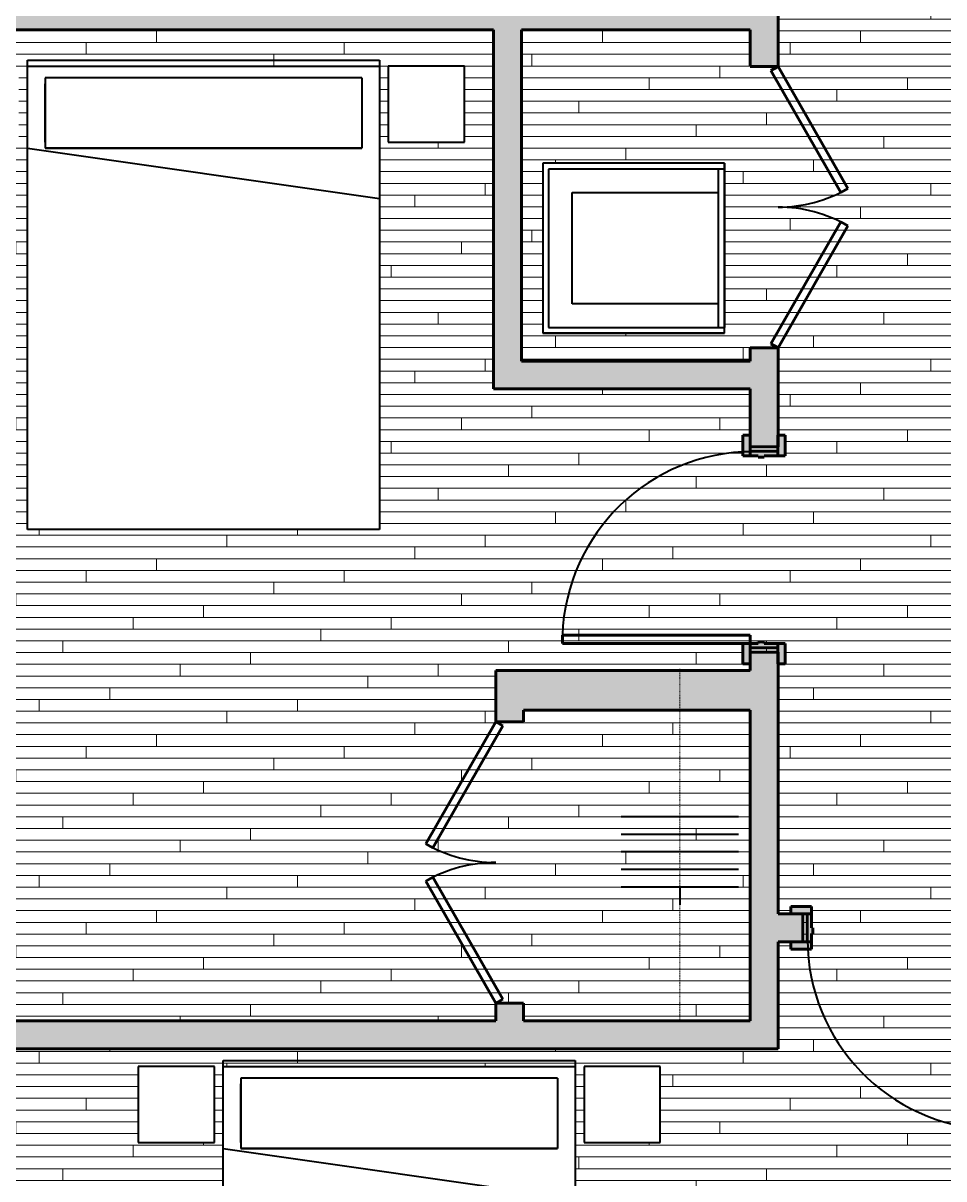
# Model space of a CAD drawing. Header units: inches. Extents: x 244 to 1315, y -3940 to 1078.
# Drawn here: x 337.2 to 494.2, y -3792.9 to -3595.9 of the extents above; entities that cross this region are included whole.
import ezdxf

# ---------------------------------------------------------------- set-up
doc = ezdxf.new("R2010")
doc.units = ezdxf.units.IN
doc.header["$MEASUREMENT"] = 0
doc.linetypes.add('Hidden 1_16_', pattern=[0.09375, 0.0625, -0.03125])
for name, color, linetype, lineweight in [('A-DETL', 90, 'Continuous', 40), ('A-DOOR', 31, 'Continuous', 18), ('A-DOOR-FRAM', 31, 'Continuous', 18), ('A-FLOR-PATT', 8, 'Continuous', 40), ('A-WALL-PATT', 111, 'Continuous', 18), ('I-FURN', 30, 'Continuous', 40), ('I-WALL', 2, 'Continuous', 18), ('Q-CASE', 31, 'Continuous', 18)]:
    doc.layers.add(name, color=color, linetype=linetype, lineweight=lineweight)

# ---------------------------------------------------------------- blocks, each defined once
blk = doc.blocks.new('EMBARC Door - 32_ x 84_ BEDROOM-1132056-UNIT 4')
at = {"layer": 'A-DOOR-FRAM', "lineweight": 40}
h = blk.add_hatch(color=135, dxfattribs=at)
h.paths.add_polyline_path([(-16, 2.375), (-16, 3.625), (-19.5, 3.625), (-19.5, 2.375)], flags=0)
h.paths.add_polyline_path([(18.952, 2.375), (19.5, 2.375), (19.5, 3.625), (16, 3.625), (16, 2.375)], flags=0)
h = blk.add_hatch(color=135, dxfattribs=at)
h.paths.add_polyline_path([(-16, -2.375), (-16, -1), (-15.75, -1), (-15.75, 0), (-16, 0), (-16, 2.375), (-16.75, 2.375), (-16.75, -2.375)], flags=0)
h.paths.add_polyline_path([(16, -2.375), (16.75, -2.375), (16.75, 2.375), (16, 2.375), (16, 0), (15.75, 0), (15.75, -1), (16, -1)], flags=0)
h = blk.add_hatch(color=135, dxfattribs=at)
h.paths.add_polyline_path([(-16, -3.625), (-16, -2.375), (-19.5, -2.375), (-19.5, -3.625)], flags=0)
h.paths.add_polyline_path([(18.952, -3.625), (19.5, -3.625), (19.5, -2.375), (16, -2.375), (16, -3.625)], flags=0)
at = {"layer": 'A-DOOR', "color": 10, "lineweight": 60}
for p, q in [((14.625, -2.375), (14.625, -34.375)), ((16, -2.375), (14.625, -2.375)), ((16, -2.375), (16, -34.375)), ((16, -34.375), (14.625, -34.375))]:
    blk.add_line(p, q, dxfattribs=at)
at = {"layer": 'A-DOOR', "color": 250, "lineweight": 40}
blk.add_arc((15.725, -1.991), 32.403, 180, 268.05446, dxfattribs=at)
at = {"layer": 'A-DOOR-FRAM', "color": 10, "lineweight": 60}
for p, q in [((-19.5, 2.375), (-19.5, 3.625)), ((-19.5, 3.625), (-16, 3.625)), ((-16, 2.375), (-19.5, 2.375)), ((-16.75, -2.375), (-16.75, 2.375)), ((-16.75, 2.375), (-16, 2.375)), ((-16, 3.625), (-16, 2.375)), ((-16, 2.375), (-16, 0)), ((16, 3.625), (19.5, 3.625)), ((16, 2.375), (16, 3.625)), ((19.5, 2.375), (16, 2.375)), ((16, 2.375), (16.75, 2.375)), ((16, 0), (16, 2.375)), ((16.75, 2.375), (16.75, -2.375)), ((19.5, 3.625), (19.5, 2.375)), ((-16, 0), (-15.75, 0)), ((-15.75, 0), (-15.75, -1)), ((15.75, 0), (16, 0)), ((15.75, -1), (15.75, 0)), ((-16, -1), (-16, -2.375)), ((-15.75, -1), (-16, -1)), ((16, -1), (15.75, -1)), ((16, -2.375), (16, -1)), ((-19.5, -3.625), (-19.5, -2.375)), ((-19.5, -2.375), (-16, -2.375)), ((-16, -3.625), (-19.5, -3.625)), ((-16, -2.375), (-16.75, -2.375)), ((-16, -2.375), (-16, -3.625)), ((16, -3.625), (16, -2.375)), ((16, -2.375), (19.5, -2.375)), ((16.75, -2.375), (16, -2.375)), ((19.5, -3.625), (16, -3.625)), ((19.5, -2.375), (19.5, -3.625))]:
    blk.add_line(p, q, dxfattribs=at)
blk = doc.blocks.new('99c_Double-Flush- Closet - 48_ x 84_-1124650-UNIT 4')
at = {"layer": 'A-DOOR', "color": 10, "lineweight": 60}
for p, q in [((-24, 2.38), (-3.18, 14.31)), ((-3.18, 14.31), (-2.5, 13.12)), ((3.18, 14.31), (2.5, 13.12)), ((24, 2.38), (3.18, 14.31)), ((-23.32, 1.18), (-2.5, 13.12)), ((23.32, 1.18), (2.5, 13.12)), ((-24, 2.38), (-23.32, 1.18)), ((24, 2.38), (23.32, 1.18))]:
    blk.add_line(p, q, dxfattribs=at)
at = {"layer": 'A-DOOR', "color": 250, "lineweight": 40}
for centre, start, end in [((-24, 2.38), 360, 29.8337), ((24, 2.38), 150.1663, 180)]:
    blk.add_arc(centre, 24, start, end, dxfattribs=at)
blk = doc.blocks.new('99c_Double-Flush- Closet - 48_ x 84_ LAUNDRY-1132023-UNIT 4')
at = {"layer": 'A-DOOR', "color": 10, "lineweight": 60}
for p, q in [((-24, 2.38), (-3.18, 14.31)), ((-3.18, 14.31), (-2.5, 13.12)), ((3.18, 14.31), (2.5, 13.12)), ((24, 2.38), (3.18, 14.31)), ((-23.32, 1.18), (-2.5, 13.12)), ((23.32, 1.18), (2.5, 13.12)), ((-24, 2.38), (-23.32, 1.18)), ((24, 2.38), (23.32, 1.18))]:
    blk.add_line(p, q, dxfattribs=at)
at = {"layer": 'A-DOOR', "color": 250, "lineweight": 40}
for centre, start, end in [((-24, 2.38), 360, 29.8337), ((24, 2.38), 150.1663, 180)]:
    blk.add_arc(centre, 24, start, end, dxfattribs=at)
blk = doc.blocks.new('Bed-Standard - Queen 60_ x 79_-1580710-UNIT 4')
at = {"layer": 'I-FURN', "color": 250}
for p, q in [((-19.31, 41.3), (40.69, 41.3)), ((-19.31, -37.7), (-19.31, 41.3)), ((40.69, 41.3), (40.69, -37.7)), ((40.69, -23.7), (-19.31, -15.13)), ((-16.31, -23.7), (37.69, -23.7)), ((-16.31, -35.7), (-16.31, -23.7)), ((37.69, -23.7), (-16.31, -23.7)), ((-16.31, -34.7), (-16.31, -24.7)), ((37.69, -35.7), (37.69, -23.7)), ((37.69, -24.7), (37.69, -34.7)), ((-16.31, -35.7), (37.69, -35.7)), ((-16.31, -35.7), (37.69, -35.7)), ((40.69, -37.7), (-19.31, -37.7))]:
    blk.add_line(p, q, dxfattribs=at)
blk = doc.blocks.new('BED SIDE TABLE18 - BED SIDE TABLE-1614662-UNIT 4')
at = {"layer": 'I-FURN', "color": 250}
for p, q in [((369.88, -3773.75), (356.88, -3773.75)), ((356.88, -3773.75), (356.88, -3786.75)), ((369.88, -3786.75), (369.88, -3773.75)), ((356.88, -3786.75), (369.88, -3786.75))]:
    blk.add_line(p, q, dxfattribs=at)
blk = doc.blocks.new('BED SIDE TABLE19 - BED SIDE TABLE-1614674-UNIT 4')
at = {"layer": 'I-FURN', "color": 250}
for p, q in [((445.88, -3773.75), (432.88, -3773.75)), ((432.88, -3773.75), (432.88, -3786.75)), ((445.88, -3786.75), (445.88, -3773.75)), ((432.88, -3786.75), (445.88, -3786.75))]:
    blk.add_line(p, q, dxfattribs=at)
blk = doc.blocks.new('BED SIDE TABLE36 - BED SIDE TABLE-1912650-UNIT 4')
at = {"layer": 'I-FURN', "color": 250}
for p, q in [((412.5, -3603.2), (399.5, -3603.2)), ((399.5, -3603.2), (399.5, -3616.2)), ((412.5, -3616.2), (412.5, -3603.2)), ((399.5, -3616.2), (412.5, -3616.2))]:
    blk.add_line(p, q, dxfattribs=at)
blk = doc.blocks.new('Casework 101 - Casework 101-1913000-UNIT 4')
at = {"layer": 'Q-CASE', "color": 250, "lineweight": 40}
for p, q in [((456.83, -3623.75), (425.83, -3623.75)), ((425.83, -3623.75), (425.83, -3652.75)), ((456.83, -3652.75), (456.83, -3623.75)), ((425.83, -3652.75), (456.83, -3652.75))]:
    blk.add_line(p, q, dxfattribs=at)

msp = doc.modelspace()

# ---------------------------------------------------------------- hatches: boundary and pattern name
at = {"layer": 'A-FLOR-PATT', "lineweight": 9}
h = msp.add_hatch(dxfattribs=at)
h.set_pattern_fill('FP_1', color=43, style=0, pattern_type=2)
h.set_pattern_definition([(0, (0, 0.8), (0, 2), []), (90, (0, 0.8), (-8, 8), [2, -28]), (90, (12, 4.8), (-8, 8), [2, -28])])
h.paths.add_polyline_path([(411.57, -3919.87), (440.77, -3919.87), (482.59, -3857.87), (560.5, -3857.87), (560.5, -3853.4), (559.25, -3853.4), (559.25, -3849.9), (562.87, -3849.9), (562.87, -3849.65), (563.87, -3849.65), (563.87, -3849.9), (565.25, -3849.9), (565.25, -3821.9), (563.87, -3821.9), (563.87, -3822.15), (562.87, -3822.15), (562.87, -3821.9), (559.25, -3821.9), (559.25, -3818.4), (560.5, -3818.4), (560.5, -3814.25), (554.87, -3814.25), (554.87, -3815.5), (551.37, -3815.5), (551.37, -3812.87), (551.12, -3812.87), (551.12, -3811.87), (551.37, -3811.87), (551.37, -3808.25), (554.87, -3808.25), (554.87, -3809.5), (572, -3809.5), (572, -3753.87), (513.75, -3753.87), (513.75, -3809.5), (519.87, -3809.5), (519.87, -3808.25), (523.37, -3808.25), (523.37, -3811.87), (523.62, -3811.87), (523.62, -3812.87), (523.37, -3812.87), (523.37, -3815.5), (519.87, -3815.5), (519.87, -3814.25), (509, -3814.25), (509, -3752.5), (507.16, -3752.5), (507.16, -3753.75), (503.66, -3753.75), (503.66, -3751.12), (503.41, -3751.12), (503.41, -3750.12), (503.66, -3750.12), (503.66, -3746.5), (507.16, -3746.5), (507.16, -3747.75), (509, -3747.75), (509, -3722.62), (507.75, -3722.62), (507.75, -3719.12), (511.37, -3719.12), (511.37, -3718.87), (512.37, -3718.87), (512.37, -3719.12), (513.75, -3719.12), (513.75, -3691.12), (512.37, -3691.12), (512.37, -3691.37), (511.37, -3691.37), (511.37, -3691.12), (507.75, -3691.12), (507.75, -3687.62), (509, -3687.62), (509, -3683), (527.87, -3683), (527.87, -3594.75), (526.62, -3594.75), (526.62, -3591.25), (529.62, -3591.25), (529.62, -3591), (530.62, -3591), (530.62, -3591.25), (533.87, -3591.25), (533.87, -3594.75), (532.62, -3594.75), (532.62, -3675), (649.25, -3675), (649.25, -3672.6), (539.5, -3672.6), (539.5, -3518.43), (581.25, -3518.43), (581.25, -3515), (532.62, -3515), (532.62, -3551.75), (533.87, -3551.75), (533.87, -3555.25), (530.62, -3555.25), (530.62, -3555.5), (529.62, -3555.5), (529.62, -3555.25), (526.62, -3555.25), (526.62, -3551.75), (527.87, -3551.75), (527.87, -3510.25), (621.12, -3510.25), (621.12, -3483.25), (645.12, -3483.25), (645.12, -3483.12), (618.75, -3483.12), (617.75, -3481.87), (617.75, -3481.37), (616.31, -3479.93), (616.31, -3456.43), (617.75, -3455), (617.76, -3454.47), (618.75, -3453.25), (621.12, -3453.25), (621.12, -3431.25), (565.37, -3431.25), (565.37, -3434.02), (561.61, -3434.02), (561.59, -3434.1), (561.53, -3434.15), (561.52, -3434.22), (561.56, -3434.28), (561.61, -3434.29), (561.61, -3434.37), (563.52, -3434.4), (563.56, -3434.43), (563.62, -3434.57), (563.62, -3435.26), (563.57, -3435.44), (563.44, -3435.58), (563.26, -3435.65), (561.88, -3435.77), (561.66, -3435.99), (536.61, -3435.99), (536.59, -3437.07), (536.53, -3437.07), (536.47, -3437.16), (536.42, -3437.17), (534.79, -3437.14), (534.7, -3437.1), (534.67, -3437.02), (534.65, -3437.02), (534.64, -3436.43), (534.64, -3435.99), (533.72, -3435.96), (533.68, -3435.93), (533.62, -3435.79), (533.62, -3434.57), (533.72, -3434.4), (533.82, -3434.37), (535.63, -3434.37), (535.65, -3434.29), (535.71, -3434.24), (535.72, -3434.17), (535.68, -3434.11), (535.63, -3434.1), (535.63, -3434.02), (533.62, -3434.02), (533.65, -3407.35), (533.77, -3407.26), (533.77, -3407.25), (533.12, -3407.25), (533.12, -3435.24), (443.12, -3435.24), (443.12, -3423.24), (399.21, -3423.24), (399.21, -3411.37), (315.62, -3411.37), (315.62, -3413.9), (263.29, -3466.23), (263.29, -3541.52), (312.02, -3590.25), (339.95, -3590.25), (339.95, -3571.56), (465.95, -3571.56), (465.95, -3603.25), (461.2, -3603.25), (461.2, -3597), (422.2, -3597), (422.2, -3653.5), (461.2, -3653.5), (461.2, -3651.25), (465.95, -3651.25), (465.95, -3666.13), (467.2, -3666.13), (467.2, -3669.63), (463.57, -3669.63), (463.57, -3669.88), (462.57, -3669.88), (462.57, -3669.63), (459.95, -3669.63), (459.95, -3666.13), (461.2, -3666.13), (461.2, -3658.25), (417.45, -3658.25), (417.45, -3597), (315.62, -3597), (315.62, -3709.25), (331.62, -3709.25), (331.62, -3765.99), (417.82, -3765.99), (417.82, -3762.99), (422.57, -3762.99), (422.57, -3765.99), (461.2, -3765.99), (461.2, -3712.99), (422.57, -3712.99), (422.57, -3714.99), (417.82, -3714.99), (417.82, -3706.24), (461.2, -3706.24), (461.2, -3705.13), (459.95, -3705.13), (459.95, -3701.63), (462.57, -3701.63), (462.57, -3701.38), (463.57, -3701.38), (463.57, -3701.63), (467.2, -3701.63), (467.2, -3705.13), (465.95, -3705.13), (465.95, -3747.75), (468.16, -3747.75), (468.16, -3746.5), (471.66, -3746.5), (471.66, -3750.12), (471.91, -3750.12), (471.91, -3751.12), (471.66, -3751.12), (471.66, -3753.75), (468.16, -3753.75), (468.16, -3752.5), (465.95, -3752.5), (465.95, -3770.74), (331.62, -3770.74), (331.62, -3789.5), (315.62, -3789.5), (315.62, -3857.87), (325.79, -3857.87), (367.61, -3919.87), (397.99, -3919.87)], flags=0)
h.paths.add_polyline_path([(372.01, -3852.75), (371.38, -3852.75), (371.38, -3773.75), (431.38, -3773.75), (431.38, -3852.75), (372.38, -3852.75)], flags=0)
h.paths.add_polyline_path([(565.25, -3851.4), (565.25, -3850.65), (560.5, -3850.65), (560.5, -3851.4), (563.87, -3851.4)], flags=0)
h.paths.add_polyline_path([(560.5, -3821.15), (565.25, -3821.15), (565.25, -3820.4), (560.5, -3820.4)], flags=0)
h.paths.add_polyline_path([(521.87, -3814.25), (522.62, -3814.25), (522.62, -3809.5), (521.87, -3809.5), (521.87, -3812.87)], flags=0)
h.paths.add_polyline_path([(552.12, -3814.25), (552.87, -3814.25), (552.87, -3809.5), (552.12, -3809.5), (552.12, -3812.87)], flags=0)
h.paths.add_polyline_path([(356.88, -3786.75), (356.88, -3773.75), (369.88, -3773.75), (369.88, -3786.75)], flags=0)
h.paths.add_polyline_path([(445.88, -3786.75), (432.88, -3786.75), (432.88, -3773.75), (445.88, -3773.75), (445.88, -3780.72)], flags=0)
h.paths.add_polyline_path([(470.16, -3752.5), (470.91, -3752.5), (470.91, -3747.75), (470.16, -3747.75), (470.16, -3751.12)], flags=0)
h.paths.add_polyline_path([(505.16, -3752.5), (505.16, -3747.75), (504.41, -3747.75), (504.41, -3752.5), (504.85, -3752.5)], flags=0)
h.paths.add_polyline_path([(512.37, -3720.62), (513.75, -3720.62), (513.75, -3719.87), (509, -3719.87), (509, -3720.62), (511.37, -3720.62)], flags=0)
h.paths.add_polyline_path([(465.95, -3703.13), (465.95, -3702.38), (461.2, -3702.38), (461.2, -3703.13), (463.57, -3703.13)], flags=0)
h.paths.add_polyline_path([(512.37, -3690.37), (513.75, -3690.37), (513.75, -3689.62), (509, -3689.62), (509, -3690.37), (511.37, -3690.37)], flags=0)
h.paths.add_polyline_path([(397, -3682.2), (338, -3682.2), (338, -3603.2), (398, -3603.2), (398, -3682.2), (397.87, -3682.2)], flags=0)
h.paths.add_polyline_path([(462.57, -3668.88), (465.95, -3668.88), (465.95, -3668.13), (461.2, -3668.13), (461.2, -3668.88)], flags=0)
h.paths.add_polyline_path([(429.22, -3648.75), (425.83, -3648.75), (425.83, -3619.75), (456.83, -3619.75), (456.83, -3648.75), (452.3, -3648.75)], flags=0)
h.paths.add_polyline_path([(336.5, -3616.2), (323.5, -3616.2), (323.5, -3603.2), (336.5, -3603.2), (336.5, -3614.08)], flags=0)
h.paths.add_polyline_path([(399.5, -3616.2), (399.5, -3603.2), (412.5, -3603.2), (412.5, -3616.2)], flags=0)
h.paths.add_polyline_path([(530.62, -3592.75), (532.62, -3592.75), (532.62, -3592), (527.87, -3592), (527.87, -3592.75), (529.62, -3592.75)], flags=0)
h.paths.add_polyline_path([(532.62, -3580.7), (519.63, -3573.2), (532.62, -3565.7)], flags=0)
h.paths.add_polyline_path([(449.63, -3564.16), (448.21, -3564.15), (446.47, -3564.02), (445.33, -3563.87), (443.83, -3563.6), (442.6, -3563.31), (440.51, -3562.76), (438.02, -3562.08), (436.93, -3561.7), (436.08, -3561.33), (435.84, -3561.19), (435.7, -3560.97), (436.32, -3559.03), (437.75, -3559.42), (439.55, -3559.83), (441.85, -3560.32), (443.63, -3560.64), (445.3, -3560.86), (446.11, -3560.92), (447.12, -3560.96), (448.02, -3560.94), (448.91, -3560.87), (449.72, -3560.76), (450.62, -3560.55), (451.36, -3560.31), (452.3, -3559.86), (453.14, -3559.29), (453.93, -3558.58), (454.44, -3558.02), (452.3, -3559.82), (449.12, -3560.74), (445.76, -3560.74), (443.16, -3560.38), (440.27, -3559.78), (436.42, -3558.89), (437.57, -3553.57), (438.88, -3548.89), (440.47, -3544.26), (442.2, -3539.99), (442.65, -3540.15), (447.42, -3542.02), (449.28, -3542.84), (451.02, -3543.71), (453.77, -3545.57), (455.91, -3548.14), (456.64, -3550.64), (456.47, -3549.68), (456.17, -3548.71), (455.84, -3547.95), (455.33, -3547.11), (454.6, -3546.22), (453.9, -3545.54), (453.06, -3544.85), (452.17, -3544.23), (451.29, -3543.69), (450.36, -3543.17), (449.44, -3542.71), (448.24, -3542.16), (445.83, -3541.16), (443.29, -3540.19), (442.3, -3539.85), (442.18, -3539.81), (442.77, -3537.86), (443.02, -3537.76), (443.29, -3537.78), (443.85, -3537.87), (444.86, -3538.11), (446.26, -3538.55), (451.21, -3540.33), (451.75, -3540.56), (452.77, -3541.03), (454.28, -3541.85), (455.29, -3542.47), (456.18, -3543.08), (457.17, -3543.86), (458.19, -3544.8), (459.12, -3545.87), (459.92, -3547.08), (460.53, -3548.42), (460.96, -3549.86), (461.19, -3551.37), (461.22, -3552.91), (461, -3554.69), (460.7, -3555.99), (460.12, -3557.5), (459.41, -3558.82), (458.52, -3560.09), (457.48, -3561.21), (456.32, -3562.17), (455.06, -3562.93), (453.6, -3563.52), (452.3, -3563.86), (450.99, -3564.07), (450, -3564.13)], flags=0)
h.paths.add_polyline_path([(529.62, -3554.5), (532.62, -3554.5), (532.62, -3553.75), (527.87, -3553.75), (527.87, -3554.5)], flags=0)
h.paths.add_polyline_path([(397.99, -3526.79), (335.81, -3526.79), (335.81, -3496.79), (421.81, -3496.79), (421.81, -3526.79), (417.81, -3526.79)], flags=0)
h.paths.add_polyline_path([(435.94, -3521.28), (433.94, -3521.05), (432.04, -3520.39), (430.33, -3519.31), (428.91, -3517.89), (427.83, -3516.18), (427.17, -3514.28), (426.94, -3512.28), (427.17, -3510.28), (427.83, -3508.37), (428.91, -3506.67), (430.33, -3505.24), (432.04, -3504.17), (433.94, -3503.5), (435.94, -3503.28), (437.95, -3503.5), (439.85, -3504.17), (441.55, -3505.24), (442.98, -3506.67), (444.05, -3508.37), (444.72, -3510.28), (444.94, -3512.28), (444.72, -3514.28), (444.05, -3516.18), (442.98, -3517.89), (441.55, -3519.31), (439.85, -3520.39), (437.95, -3521.05)], flags=0)
h.paths.add_polyline_path([(621.12, -3518.43), (649.25, -3518.43), (649.25, -3515), (586, -3515), (586, -3518.43), (615.23, -3518.43)], flags=0)
h.paths.add_polyline_path([(617.75, -3479.09), (617.75, -3457.28), (617.5, -3457.53), (617.31, -3458.25), (617.31, -3478.12), (617.5, -3478.84)], flags=0)
h.paths.add_polyline_path([(369.68, -3473.09), (369.68, -3471.07), (385.68, -3471.07), (385.68, -3473.09)], flags=0)
h.paths.add_polyline_path([(345.68, -3473.08), (345.68, -3471.05), (361.68, -3471.03), (361.68, -3473.05), (356.13, -3473.06)], flags=0)
h.paths.add_polyline_path([(385.66, -3469.84), (369.67, -3469.84), (369.67, -3465.09), (361.65, -3465.09), (361.66, -3469.8), (345.67, -3469.83), (345.66, -3465.09), (336.55, -3465.09), (336.55, -3457.33), (331.68, -3457.33), (331.68, -3441.35), (336.55, -3441.35), (336.55, -3433.52), (345.66, -3433.52), (345.67, -3428.83), (361.65, -3428.84), (361.67, -3433.52), (369.66, -3433.52), (369.66, -3428.84), (385.65, -3428.86), (385.67, -3433.52), (395.48, -3433.52), (395.48, -3441.33), (400.23, -3441.33), (400.23, -3457.32), (395.48, -3457.32), (395.48, -3465.09), (385.66, -3465.09)], flags=0)
h.paths.add_polyline_path([(328.43, -3457.35), (328.43, -3441.35), (330.45, -3441.35), (330.45, -3457.35)], flags=0)
h.paths.add_polyline_path([(401.45, -3457.33), (401.45, -3441.34), (403.48, -3441.34), (403.48, -3457.33)], flags=0)
h.paths.add_polyline_path([(385.67, -3427.63), (369.67, -3427.61), (369.67, -3425.59), (385.67, -3425.61)], flags=0)
h.paths.add_polyline_path([(361.67, -3427.62), (345.67, -3427.6), (345.67, -3425.58), (361.67, -3425.59)], flags=0)
at = {"layer": 'A-WALL-PATT'}
for points in [[(461.2, -3597), (461.2, -3593.63), (342.01, -3593.63), (342.01, -3593.5), (340.74, -3593.5), (340.74, -3590.25), (306.19, -3590.25), (311.5, -3595.56), (311.5, -3597), (452.3, -3597)], [(422.2, -3653.5), (422.2, -3597), (417.45, -3597), (417.45, -3653.5)], [(461.2, -3658.25), (461.2, -3653.5), (417.45, -3653.5), (417.45, -3658.25), (452.3, -3658.25)], [(422.57, -3712.99), (461.2, -3712.99), (461.2, -3706.24), (422.57, -3706.24)], [(331.62, -3770.74), (465.95, -3770.74), (465.95, -3765.99), (331.62, -3765.99)]]:
    msp.add_hatch(color=8, dxfattribs=at).paths.add_polyline_path(points, flags=0)
h = msp.add_hatch(color=8, dxfattribs=at)
h.paths.add_polyline_path([(465.95, -3765.99), (465.95, -3703.13), (461.2, -3703.13), (461.2, -3765.99)], flags=0)
h.paths.add_polyline_path([(461.2, -3668.13), (465.95, -3668.13), (465.95, -3651.25), (461.2, -3651.25), (461.2, -3658.25)], flags=0)
h.paths.add_polyline_path([(461.2, -3603.25), (465.95, -3603.25), (465.95, -3590.25), (463.32, -3590.25), (463.32, -3593.63), (461.2, -3593.63), (461.2, -3597)], flags=0)
h = msp.add_hatch(color=8, dxfattribs=at)
h.paths.add_polyline_path([(417.82, -3765.99), (422.57, -3765.99), (422.57, -3762.99), (417.82, -3762.99)], flags=0)
h.paths.add_polyline_path([(422.57, -3714.99), (422.57, -3706.24), (417.82, -3706.24), (417.82, -3714.99)], flags=0)
h = msp.add_hatch(color=8, dxfattribs=at)
h.paths.add_polyline_path([(505.16, -3752.5), (509, -3752.5), (509, -3747.75), (505.16, -3747.75)], flags=0)
h.paths.add_polyline_path([(465.95, -3752.5), (470.16, -3752.5), (470.16, -3747.75), (465.95, -3747.75)], flags=0)

# ---------------------------------------------------------------- linework, layer by layer
at = {"layer": 'A-DETL', "color": 250}
for p, q in [((338, -3602.2), (398, -3602.2)), ((338, -3603.2), (338, -3602.2)), ((398, -3602.2), (398, -3603.2)), ((456.83, -3619.75), (425.83, -3619.75)), ((425.83, -3619.75), (425.83, -3648.75)), ((456.83, -3619.75), (456.83, -3620.75)), ((456.83, -3620.75), (426.83, -3620.75)), ((426.83, -3620.75), (426.83, -3647.75)), ((455.83, -3647.75), (455.83, -3620.75)), ((456.83, -3620.75), (456.83, -3647.75)), ((430.83, -3643.75), (430.83, -3624.75)), ((430.83, -3624.75), (455.83, -3624.75)), ((455.83, -3643.75), (430.83, -3643.75)), ((456.83, -3648.75), (425.83, -3648.75)), ((426.83, -3647.75), (456.83, -3647.75)), ((456.83, -3648.75), (456.83, -3647.75)), ((459.2, -3731.2), (439.2, -3731.2)), ((459.2, -3734.2), (439.2, -3734.2)), ((459.2, -3737.2), (439.2, -3737.2)), ((459.2, -3740.2), (439.2, -3740.2)), ((459.2, -3743.2), (439.2, -3743.2)), ((449.2, -3743.2), (449.2, -3746.2)), ((371.38, -3772.75), (431.38, -3772.75)), ((371.38, -3773.75), (371.38, -3772.75)), ((431.38, -3772.75), (431.38, -3773.75))]:
    msp.add_line(p, q, dxfattribs=at)
at = {"layer": 'A-DETL', "linetype": 'Hidden 1_16_', "lineweight": 9}
msp.add_line((449.2, -3705.99), (449.2, -3765.99), dxfattribs=at)
at = {"layer": 'I-WALL', "color": 10, "lineweight": 60}
for p, q in [((465.95, -3603.25), (465.95, -3590.25)), ((315.62, -3597), (417.45, -3597)), ((417.45, -3597), (417.45, -3658.25)), ((422.2, -3597), (461.2, -3597)), ((422.2, -3653.5), (422.2, -3597)), ((461.2, -3597), (461.2, -3603.25)), ((461.2, -3603.25), (465.95, -3603.25)), ((465.95, -3651.25), (461.2, -3651.25)), ((461.2, -3651.25), (461.2, -3653.5)), ((465.95, -3668.13), (465.95, -3651.25)), ((461.2, -3653.5), (422.2, -3653.5)), ((417.45, -3658.25), (461.2, -3658.25)), ((461.2, -3658.25), (461.2, -3668.13)), ((461.2, -3668.13), (465.95, -3668.13)), ((465.95, -3703.13), (461.2, -3703.13)), ((461.2, -3703.13), (461.2, -3706.24)), ((465.95, -3747.75), (465.95, -3703.13)), ((417.82, -3706.24), (417.82, -3714.99)), ((461.2, -3706.24), (417.82, -3706.24)), ((422.57, -3714.99), (422.57, -3712.99)), ((422.57, -3712.99), (461.2, -3712.99)), ((461.2, -3712.99), (461.2, -3765.99)), ((417.82, -3714.99), (422.57, -3714.99)), ((470.16, -3747.75), (465.95, -3747.75)), ((470.16, -3752.5), (470.16, -3747.75)), ((465.95, -3770.74), (465.95, -3752.5)), ((465.95, -3752.5), (470.16, -3752.5)), ((422.57, -3762.99), (417.82, -3762.99)), ((417.82, -3762.99), (417.82, -3765.99)), ((422.57, -3765.99), (422.57, -3762.99)), ((417.82, -3765.99), (331.62, -3765.99)), ((461.2, -3765.99), (422.57, -3765.99)), ((331.62, -3770.74), (465.95, -3770.74))]:
    msp.add_line(p, q, dxfattribs=at)

# ---------------------------------------------------------------- block references
at = {"layer": 'A-DOOR', "color": 250, "lineweight": 40}
for name, p, rotation in [('99c_Double-Flush- Closet - 48_ x 84_ LAUNDRY-1132023-UNIT 4', (463.57, -3627.25), 269.9999999999999), ('EMBARC Door - 32_ x 84_ BEDROOM-1132056-UNIT 4', (463.57, -3685.63), 269.9999999999999), ('99c_Double-Flush- Closet - 48_ x 84_-1124650-UNIT 4', (420.2, -3738.99), 89.9999999999999)]:
    msp.add_blockref(name, p, dxfattribs=dict(at, rotation=rotation))
msp.add_blockref('EMBARC Door - 32_ x 84_ BEDROOM-1132056-UNIT 4', (487.66, -3750.12), dxfattribs=at)
at = {"layer": 'I-FURN', "color": 250, "rotation": 180}
for p in [(378.69, -3640.9), (412.07, -3811.45)]:
    msp.add_blockref('Bed-Standard - Queen 60_ x 79_-1580710-UNIT 4', p, dxfattribs=at)
at = {"layer": 'I-FURN', "color": 250}
for name in ['BED SIDE TABLE36 - BED SIDE TABLE-1912650-UNIT 4', 'BED SIDE TABLE18 - BED SIDE TABLE-1614662-UNIT 4', 'BED SIDE TABLE19 - BED SIDE TABLE-1614674-UNIT 4']:
    msp.add_blockref(name, (0, 0), dxfattribs=at)
at = {"layer": 'Q-CASE', "color": 250, "lineweight": 40}
msp.add_blockref('Casework 101 - Casework 101-1913000-UNIT 4', (0, 4), dxfattribs=at)

doc.saveas('drawing.dxf')
